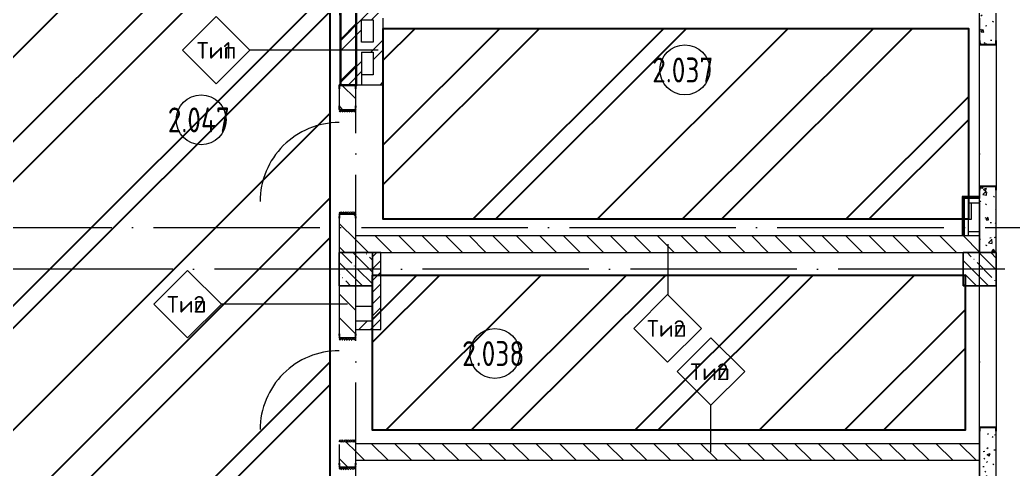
# Model space of a CAD drawing. Header units: millimetres. Extents: x -68946 to 690821, y -552984 to 293768.
# Drawn here: x 169920 to 181861, y -101266 to -95860 of the extents above; entities that cross this region are included whole.
import ezdxf

# ---------------------------------------------------------------- set-up
doc = ezdxf.new("R2010")
doc.units = ezdxf.units.MM
doc.linetypes.add('ADSK_Линия сетки', pattern=[2500, 2000, -250, 0, -250])
for name, color, linetype, lineweight in [('0) блоки', 250, 'Continuous', 25), ('1.2) Стяжка 6 вып.', 30, 'Continuous', 30), ('1.3) Звуко-изол           6 вып.', 90, 'Continuous', 30), ('1.4) Стяжка 6 вып.', 30, 'Continuous', 30), ('A-AREA-____-IDEN', 250, 'Continuous', 9), ('A-DOOR-____-OTLN', 250, 'Continuous', 5), ('A-FLOR-____-OTLN', 250, 'Continuous', 9), ('A-WALL-____-IDEN', 250, 'Continuous', 9), ('A-WALL-____-MCUT', 250, 'Continuous', 13), ('A-WALL-____-PATT', 250, 'Continuous', 13), ('A-WALL-FNSH-MCUT', 250, 'Continuous', 13), ('I-WALL-____-OTLN', 250, 'Continuous', 9), ('S-COLS-____-MCUT', 250, 'Continuous', 25), ('S-COLS-____-OTLN', 250, 'Continuous', 9), ('S-GRID-____-OTLN', 250, 'Continuous', 9)]:
    doc.layers.add(name, color=color, linetype=linetype, lineweight=lineweight)
doc.styles.add('ISOCPEUR', font='isocpeur.ttf', dxfattribs={"width": 0.8, "height": 100})
doc.styles.add('ISOCPEUR_3', font='isocpeur.ttf', dxfattribs={"height": 250})
pattern_1 = [(135, (28708.77, -120984.93), (-141.42136, -141.42136), [])]
pattern_2 = [(135, (1676.41, 164.685), (-14.14214, -14.14214), []), (225, (1676.41, 164.685), (14.14214, -14.14214), [])]
pattern_3 = [(45, (-446.384, 164.685), (-14.1421, 14.1421), []), (135, (-446.384, 164.685), (-14.1421, -14.1421), [])]
pattern_4 = [(45, (28708.77, -120984.93), (-251.4472, 251.4472), []), (45, (28708.77, -120603.93), (-251.4472, 251.4472), [])]
pattern_5 = [(50, (28708.77, -120984.93), (364.36793, -31.8783), [38.1, -419.1]), (355, (28708.77, -120984.93), (-70.48585, 382.1133), [30.48, -335.28]), (100.451, (28739.14, -120987.6), (293.885, 350.2334), [32.38, -356.18]), (46.184, (28708.77, -120883.33), (542.1585, -84.0858), [57.15, -628.65]), (96.636, (28753.95, -120890.34), (474.8049, 494.8554), [48.57, -534.27]), (351.184, (28708.8, -120883.33), (474.8102, 494.85), [45.72, -502.92]), (21, (28759.57, -120908.73), (303.22847, -204.53046), [38.1, -419.1]), (326, (28759.57, -120908.73), (123.6039, 368.376), [30.48, -335.28]), (71.451, (28784.84, -120925.78), (426.8341, 163.8427), [32.38, -356.18]), (37.5, (28708.77, -120984.93), (6.17665, 169.11015), [16.764, -314.452, 16.764, -323.596, -336.55]), (37.5, (28708.77, -120984.93), (6.17665, 169.11015), [-671.576, 16.764, -319.786]), (7.5, (28708.77, -120984.93), (133.63888, 200.3615), [16.764, -177.292, 16.764, -306.832, -128.27]), (7.5, (28708.77, -120984.93), (133.63888, 200.3615), [-517.652, 16.764, -111.506]), (327.5, (28595.49, -120984.93), (271.18182, -11.45836), [16.764, -110.236, 16.764, -379.476, -525.78]), (327.5, (28595.49, -120984.93), (271.18182, -11.45836), [-523.24, 16.764, -509.016]), (317.5, (28544.7, -120984.93), (296.2585, 50.85285), [16.764, -148.336, 16.764, -246.38, -373.38]), (317.5, (28544.7, -120984.93), (296.2585, 50.85285), [-428.244, 16.764, -356.616])]
pattern_6 = [(45, (28708.77, -120984.93), (-70.71068, 70.71068), [])]

# ---------------------------------------------------------------- blocks, each defined once
blk = doc.blocks.new('Дверь_СКБ_1Ст_Фрамуга1 - Н_ВВ-8л_1250x2600h_не ПБ-42098393-АР1_Кладочный план 2 этажа С2и3')
at = {"layer": 'A-DOOR-____-OTLN'}
h = blk.add_hatch(dxfattribs=at)
h.set_pattern_fill('FP_9', color=256, style=0, pattern_type=2)
h.set_pattern_definition(pattern_3)
h.paths.add_polyline_path([(-612, -100), (-587, -100), (-587, 100), (-612, 100)])
h = blk.add_hatch(dxfattribs=at)
h.set_pattern_fill('FP_8', color=256, style=0, pattern_type=2)
h.set_pattern_definition(pattern_2)
h.paths.add_polyline_path([(613, -100), (638, -100), (638, 100), (613, 100)])
at = {"layer": 'A-DOOR-____-OTLN', "color": 255}
blk.add_arc((-463, 100), 950, 360, 90, dxfattribs=at)
blk = doc.blocks.new('Дверь_СКБ_2Ст_Внутренняя1 - Н_ВВ-11_1400x2600h_Фрамуга сверху_ рейлинг_ ручка-42098206-АР1_Кладочный план 2 этажа С2и3')
at = {"layer": 'A-DOOR-____-OTLN'}
h = blk.add_hatch(dxfattribs=at)
h.set_pattern_fill('FP_3', color=256, style=0, pattern_type=2)
h.set_pattern_definition([(45, (-521.384, 164.685), (-14.1421, 14.1421), []), (135, (-521.384, 164.685), (-14.1421, -14.1421), [])])
h.paths.add_polyline_path([(-687.5, -100), (-662.5, -100), (-662.5, 100), (-687.5, 100)])
h = blk.add_hatch(dxfattribs=at)
h.set_pattern_fill('FP_2', color=256, style=0, pattern_type=2)
h.set_pattern_definition([(135, (1601.41, 164.685), (-14.14214, -14.14214), []), (225, (1601.41, 164.685), (14.14214, -14.14214), [])])
h.paths.add_polyline_path([(687.5, -100), (712.5, -100), (712.5, 100), (687.5, 100)])
blk = doc.blocks.new('Дверь_СКБ_1Ст_Фрамуга1 - Н_ВВ-9_1250x2600h_Лаборантская-V6-АР1_Кладочный план 2 этажа С2и3')
at = {"layer": 'A-DOOR-____-OTLN'}
h = blk.add_hatch(dxfattribs=at)
h.set_pattern_fill('FP_9', color=256, style=0, pattern_type=2)
h.set_pattern_definition(pattern_3)
h.paths.add_polyline_path([(-612, -100), (-587, -100), (-587, 100), (-612, 100)])
h = blk.add_hatch(dxfattribs=at)
h.set_pattern_fill('FP_8', color=256, style=0, pattern_type=2)
h.set_pattern_definition(pattern_2)
h.paths.add_polyline_path([(613, -100), (638, -100), (638, 100), (613, 100)])
at = {"layer": 'A-DOOR-____-OTLN', "color": 255}
blk.add_arc((-463, 100), 950, 360, 90, dxfattribs=at)
blk = doc.blocks.new('BSC_Колонна _Прямоугольная - 400x400-V31-АР1_Кладочный план 2 этажа С2и3')
at = {"layer": 'S-COLS-____-OTLN', "lineweight": 5}
h = blk.add_hatch(dxfattribs=at)
h.set_pattern_fill('FP_72', color=256, style=0, pattern_type=2)
h.set_pattern_definition([(135, (-145250, -22125), (-142.5612, -142.5612), []), (135, (-145107.44, -22125), (-142.5612, -142.5612), [252.016, -50.403, 3.353, -47.05])])
h.paths.add_polyline_path([(200, -200), (200, 200), (-200, 200), (-200, -200)])
at = {"layer": 'S-COLS-____-MCUT'}
for p, q in [((200, 200), (-200, 200)), ((-200, 200), (-200, -200)), ((200, -200), (200, 200)), ((-200, -200), (200, -200))]:
    blk.add_line(p, q, dxfattribs=at)
blk = doc.blocks.new('ADSK_КолоннаНесущая_Швеллер_Гнутый_ГОСТ 8278-83 - 200х50х4_таб_1 2-38569602-АР1_Кладочный план 2 этажа С2и3')
at = {"layer": 'S-COLS-____-MCUT'}
for p, q in [((-10.1, 90), (-10.1, -90)), ((-6.1, -90), (-6.1, 90)), ((39.9, 100), (-0.1, 100)), ((-0.1, 96), (39.9, 96)), ((39.9, 96), (39.9, 100)), ((39.9, -96), (-0.1, -96)), ((-0.1, -100), (39.9, -100)), ((39.9, -100), (39.9, -96))]:
    blk.add_line(p, q, dxfattribs=at)
for centre, radius, start, end in [((-0.1, 90), 10, 90, 180), ((-0.1, 90), 6, 90, 180), ((-0.1, -90), 10, 180, 270), ((-0.1, -90), 6, 180, 270)]:
    blk.add_arc(centre, radius, start, end, dxfattribs=at)
blk = doc.blocks.new('ADSK_КолоннаНесущая_Швеллер_Гнутый_ГОСТ 8278-83 - 200х50х4_таб_1 2-V42-АР1_Кладочный план 2 этажа С2и3')
at = {"layer": 'S-COLS-____-MCUT'}
for p, q in [((-6, -90), (-6, 90)), ((0, 96), (40, 96)), ((40, 100), (20, 100)), ((40, 96), (40, 100)), ((40, -96), (0, -96)), ((20, -100), (40, -100)), ((40, -100), (40, -96))]:
    blk.add_line(p, q, dxfattribs=at)
for centre, radius, start, end in [((0, 90), 10, 90.3368, 180), ((0, 90), 6, 90, 180), ((0, -90), 10, 180, 270), ((0, -90), 6, 180, 270)]:
    blk.add_arc(centre, radius, start, end, dxfattribs=at)
blk = doc.blocks.new('ADSK_КолоннаНесущая_Швеллер_Гнутый_ГОСТ 8278-83 - 200х50х4_таб_1 2-38815029-АР1_Кладочный план 2 этажа С2и3')
at = {"layer": 'S-COLS-____-MCUT'}
for p, q in [((-6.1, -90), (-6.1, 90)), ((-0.1, 96), (39.9, 96)), ((39.9, 100), (19.9, 100)), ((39.9, 96), (39.9, 100)), ((39.9, -96), (-0.1, -96)), ((19.9, -100), (39.9, -100)), ((39.9, -100), (39.9, -96))]:
    blk.add_line(p, q, dxfattribs=at)
for centre, radius, start, end in [((-0.1, 90), 10, 90, 180), ((-0.1, 90), 6, 90, 180), ((-0.1, -90), 10, 180, 270), ((-0.1, -90), 6, 180, 270)]:
    blk.add_arc(centre, radius, start, end, dxfattribs=at)
blk = doc.blocks.new('ADSK_КолоннаНесущая_Швеллер_Гнутый_ГОСТ 8278-83 - 200х50х4_таб_1 2-V47-АР1_Кладочный план 2 этажа С2и3')
at = {"layer": 'S-COLS-____-MCUT'}
for p, q in [((-10.1, 90), (-10.1, -90)), ((-6.1, -90), (-6.1, 90)), ((39.9, 100), (-0.1, 100)), ((-0.1, 96), (39.9, 96)), ((39.9, 96), (39.9, 100)), ((39.9, -96), (-0.1, -96)), ((-0.1, -100), (39.9, -100)), ((39.9, -100), (39.9, -96))]:
    blk.add_line(p, q, dxfattribs=at)
for centre, radius, start, end in [((-0.1, 90), 10, 90, 180), ((-0.1, 90), 6, 90, 180), ((-0.1, -90), 10, 180, 270), ((-0.1, -90), 6, 180, 270)]:
    blk.add_arc(centre, radius, start, end, dxfattribs=at)
blk = doc.blocks.new('ADSK_КолоннаНесущая_Швеллер_Гнутый_ГОСТ 8278-83 - 200х50х4_таб_1 2-V58-АР1_Кладочный план 2 этажа С2и3')
at = {"layer": 'S-COLS-____-MCUT'}
for p, q in [((-6.1, -90), (-6.1, 90)), ((39.9, 100), (-0.1, 100)), ((-0.1, 96), (39.9, 96)), ((39.9, 96), (39.9, 100)), ((39.9, -96), (-0.1, -96)), ((19.9, -100), (39.9, -100)), ((39.9, -100), (39.9, -96))]:
    blk.add_line(p, q, dxfattribs=at)
for centre, radius, start, end in [((-0.1, 90), 10, 90, 180), ((-0.1, 90), 6, 90, 180), ((-0.1, -90), 10, 180, 267.46119), ((-0.1, -90), 6, 180, 270)]:
    blk.add_arc(centre, radius, start, end, dxfattribs=at)
blk = doc.blocks.new('AAR_СКБ_Марка_Помещения_мал - Номер-28977439-АР1_Кладочный план 2 этажа С2и3')
at = {"layer": 'A-AREA-____-IDEN'}
blk.add_circle((-0.03, 0), 3, dxfattribs=at)
blk = doc.blocks.new('ADSK_Марка_Стена - Типоразмер_ADSK_Марка-30564887-АР1_Кладочный план 2 этажа С2и3')
at = {"layer": 'A-WALL-____-IDEN'}
for p, q in [((-0.16, 4.37), (-4.21, 0.31)), ((3.9, 0.31), (-0.16, 4.37)), ((-4.21, 0.31), (-0.16, -3.74)), ((-0.16, -3.74), (3.9, 0.31))]:
    blk.add_line(p, q, dxfattribs=at)

msp = doc.modelspace()

# ---------------------------------------------------------------- hatches: boundary and pattern name
at = {"layer": '0) блоки'}
h = msp.add_hatch(dxfattribs=at)
h.set_pattern_fill('ANSI31', color=256, scale=111)
h.set_pattern_definition([(45, (16431.18, -149770.93), (-249.2021, 249.2021), [])])
h.paths.add_polyline_path([(173769.0691, -96649.9336), (173969.091, -96649.9336), (173968.7722, -94959.9336), (173768.7503, -94959.9336)])
at = {"layer": '1.2) Стяжка 6 вып.', "lineweight": 30}
h = msp.add_hatch(dxfattribs=at)
h.set_pattern_fill('ANSI31', color=256, scale=333)
h.paths.add_polyline_path([(169291.2284, -96259.1767), (165508.7722, -96259.1767), (165508.7722, -93602.6434), (169291.2284, -93602.6434), (169291.2284, -62334.9342), (173645.6397, -62334.9342), (173645.6397, -120759.9342), (169291.2284, -120759.9342), (169291.2284, -110384.8106), (165558.7722, -110384.8106), (165558.7722, -108329.9376), (169291.2284, -108329.9376)])
h = msp.add_hatch(dxfattribs=at)
h.set_pattern_fill('ANSI31', color=256, scale=333)
h.paths.add_polyline_path([(174288.7722, -95962.3424), (181323.7513, -95962.3424), (181323.7513, -98259.9302), (174288.7722, -98259.9302)])
h = msp.add_hatch(dxfattribs=at)
h.set_pattern_fill('ANSI31', color=256, scale=333)
h.paths.add_polyline_path([(174158.7722, -98930.3028), (181285.0813, -98930.3028), (181285.0813, -100797.9105), (174158.7722, -100797.9105)])
at = {"layer": '1.3) Звуко-изол           6 вып.', "lineweight": 30}
h = msp.add_hatch(dxfattribs=at)
h.set_pattern_fill('ANSI31', color=256, scale=500)
h.paths.add_polyline_path([(169291.2284, -96259.1767), (165508.7722, -96259.1767), (165508.7722, -93602.6434), (169291.2284, -93602.6434), (169291.2284, -62334.9342), (173645.6397, -62334.9342), (173645.6397, -120759.9342), (169291.2284, -120759.9342), (169291.2284, -110384.8106), (165558.7722, -110384.8106), (165558.7722, -108329.9376), (169291.2284, -108329.9376)])
h = msp.add_hatch(dxfattribs=at)
h.set_pattern_fill('ANSI31', color=256, scale=500)
h.paths.add_polyline_path([(174288.7722, -95962.3424), (181323.7513, -95962.3424), (181323.7513, -98259.9302), (174288.7722, -98259.9302)])
h = msp.add_hatch(dxfattribs=at)
h.set_pattern_fill('ANSI31', color=256, scale=500)
h.paths.add_polyline_path([(174158.7722, -98930.3028), (181285.0813, -98930.3028), (181285.0813, -100797.9105), (174158.7722, -100797.9105)])
at = {"layer": '1.4) Стяжка 6 вып.', "lineweight": 30}
h = msp.add_hatch(dxfattribs=at)
h.set_pattern_fill('ANSI32', color=256, scale=333)
h.paths.add_polyline_path([(169291.2284, -96259.1767), (165508.7722, -96259.1767), (165508.7722, -93602.6434), (169291.2284, -93602.6434), (169291.2284, -62334.9342), (173645.6397, -62334.9342), (173645.6397, -120759.9342), (169291.2284, -120759.9342), (169291.2284, -110384.8106), (165558.7722, -110384.8106), (165558.7722, -108329.9376), (169291.2284, -108329.9376)])
h = msp.add_hatch(dxfattribs=at)
h.set_pattern_fill('ANSI32', color=256, scale=333)
h.paths.add_polyline_path([(174288.7722, -95962.3424), (181323.7513, -95962.3424), (181323.7513, -98259.9302), (174288.7722, -98259.9302)])
h = msp.add_hatch(dxfattribs=at)
h.set_pattern_fill('ANSI32', color=256, scale=333)
h.paths.add_polyline_path([(174158.7722, -98930.3028), (181285.0813, -98930.3028), (181285.0813, -100797.9105), (174158.7722, -100797.9105)])
at = {"layer": 'A-WALL-____-PATT', "lineweight": 15}
h = msp.add_hatch(dxfattribs=at)
h.set_pattern_fill('FP_12', color=256, style=0, pattern_type=2)
h.set_pattern_definition(pattern_4)
h.paths.add_polyline_path([(174168.7722, -96639.9336), (174288.7722, -96639.9336), (174288.7722, -94159.9336), (174168.7722, -94159.9336), (174168.7722, -96519.9336)])
h = msp.add_hatch(dxfattribs=at)
h.set_pattern_fill('FP_12', color=256, style=0, pattern_type=2)
h.set_pattern_definition(pattern_4)
h.paths.add_polyline_path([(174028.7722, -96639.9336), (174028.7722, -95079.9336), (173778.7722, -95079.9336), (173778.7722, -96639.9336), (173958.5851, -96639.9336)])
h = msp.add_hatch(dxfattribs=at)
h.set_pattern_fill('FP_83', color=256, style=0, pattern_type=2)
h.set_pattern_definition(pattern_5)
h.paths.add_polyline_path([(181658.7503, -98659.9342), (181658.7503, -97859.9347), (181458.7503, -97859.9347), (181458.7503, -98659.9342)])
h.paths.add_polyline_path([(181458.7503, -96159.9347), (181658.7503, -96159.9347), (181658.7503, -95459.9347), (181458.7503, -95459.9347), (181458.7503, -95839.9347)])
h = msp.add_hatch(dxfattribs=at)
h.set_pattern_fill('FP_12', color=256, style=0, pattern_type=2)
h.set_pattern_definition(pattern_4)
h.paths.add_polyline_path([(174168.7722, -95859.9336), (174168.7722, -95739.9336), (174028.7722, -95739.9336), (174028.7722, -95859.9336)])
h = msp.add_hatch(dxfattribs=at)
h.set_pattern_fill('FP_12', color=256, style=0, pattern_type=2)
h.set_pattern_definition(pattern_4)
h.paths.add_polyline_path([(174168.7722, -96249.9336), (174168.7722, -96129.9336), (174028.7722, -96129.9336), (174028.7722, -96249.9336)])
h = msp.add_hatch(dxfattribs=at)
h.set_pattern_fill('FP_1', color=256, style=0, pattern_type=2)
h.set_pattern_definition(pattern_1)
h.paths.add_polyline_path([(173958.5851, -98659.9342), (173958.5851, -98194.9347), (173758.5851, -98194.9347), (173758.7722, -98659.9342)])
h.paths.add_polyline_path([(173758.5851, -96944.9347), (173958.5851, -96944.9347), (173958.5851, -96639.9336), (173758.5851, -96639.9336), (173758.5851, -96914.9347)])
h = msp.add_hatch(dxfattribs=at)
h.set_pattern_fill('FP_1', color=256, style=0, pattern_type=2)
h.set_pattern_definition(pattern_1)
h.paths.add_polyline_path([(181458.7732, -98659.9342), (181458.7732, -98459.9342), (173958.5851, -98459.9342), (173958.5851, -98659.9342), (179200.0408, -98659.9342)])
h = msp.add_hatch(dxfattribs=at)
h.set_pattern_fill('FP_16', color=94, style=0, pattern_type=2)
h.set_pattern_definition(pattern_6)
h.paths.add_polyline_path([(174158.7503, -99584.9342), (174258.7503, -99584.9342), (174258.7503, -98659.9342), (174158.7722, -98659.9342), (174158.7503, -99484.9342)])
h = msp.add_hatch(dxfattribs=at)
h.set_pattern_fill('FP_1', color=256, style=0, pattern_type=2)
h.set_pattern_definition(pattern_1)
h.paths.add_polyline_path([(173758.7722, -103149.9342), (173958.7722, -103149.9342), (173958.7722, -102644.9347), (173758.7722, -102644.9347), (173758.7722, -102674.9347)])
h.paths.add_polyline_path([(173758.7722, -101244.9347), (173958.7722, -101244.9347), (173958.7722, -100939.9347), (173758.7722, -100939.9347), (173758.7722, -101214.9347)])
h.paths.add_polyline_path([(173958.7722, -99689.9347), (173958.7722, -99059.9342), (173758.7722, -99059.9342), (173758.7722, -99689.9347)])
h = msp.add_hatch(dxfattribs=at)
h.set_pattern_fill('FP_16', color=94, style=0, pattern_type=2)
h.set_pattern_definition(pattern_6)
h.paths.add_polyline_path([(173958.7722, -99584.9342), (174158.7503, -99584.9342), (174158.7503, -99484.9342), (173958.7722, -99484.9342)])
h = msp.add_hatch(dxfattribs=at)
h.set_pattern_fill('FP_83', color=256, style=0, pattern_type=2)
h.set_pattern_definition(pattern_5)
h.paths.add_polyline_path([(181458.7503, -103159.9342), (181658.7503, -103159.9342), (181658.7503, -102359.9347), (181458.7503, -102359.9347)])
h.paths.add_polyline_path([(181658.7503, -101459.9347), (181658.7503, -100759.9347), (181458.7503, -100759.9347), (181458.7503, -101459.9347)])
h = msp.add_hatch(dxfattribs=at)
h.set_pattern_fill('FP_1', color=256, style=0, pattern_type=2)
h.set_pattern_definition(pattern_1)
h.paths.add_polyline_path([(181458.7732, -101159.9347), (181458.7732, -100959.9347), (173966.7722, -100959.9347), (173966.7722, -100969.9347), (173958.7722, -100969.9347), (173958.7722, -101159.9347), (179200.0408, -101159.9347)])
at = {"layer": 'S-COLS-____-OTLN', "lineweight": 5}
h = msp.add_hatch(dxfattribs=at)
h.set_pattern_fill('FP_40', color=256, style=0, pattern_type=2)
h.set_pattern_definition([(135, (28708.77, -120984.93), (-142.5612, -142.5612), []), (135, (28851.33, -120984.93), (-142.5612, -142.5612), [252.016, -50.403, 3.353, -47.05])])
h.paths.add_polyline_path([(181658.7722, -99059.9342), (181658.7722, -98659.9342), (181258.7722, -98659.9342), (181258.7722, -99059.9342)])

# ---------------------------------------------------------------- linework, layer by layer
at = {"layer": '0) блоки'}
msp.add_lwpolyline([(173769.0691, -96649.9336), (173969.091, -96649.9336), (173968.7722, -94959.9336), (173768.7503, -94959.9336)], close=True, dxfattribs=at)
at = {"layer": '1.2) Стяжка 6 вып.', "lineweight": 30}
for points in [[(169291.2284, -110384.8106), (165558.7722, -110384.8106), (165558.7722, -108329.9376), (169291.2284, -108329.9376), (169291.2284, -96259.1767), (165508.7722, -96259.1767), (165508.7722, -93602.6434), (169291.2284, -93602.6434), (169291.2284, -62334.9342), (173645.6397, -62334.9342), (173645.6397, -120759.9342), (169291.2284, -120759.9342)], [(174288.7722, -95962.3424), (181323.7513, -95962.3424), (181323.7513, -98259.9302), (174288.7722, -98259.9302)], [(174158.7722, -98930.3028), (181285.0813, -98930.3028), (181285.0813, -100797.9105), (174158.7722, -100797.9105)]]:
    msp.add_lwpolyline(points, close=True, dxfattribs=at)
at = {"layer": 'A-FLOR-____-OTLN'}
for p, q in [((181358.7503, -98259.9302), (181358.7503, -98059.9302)), ((181323.7513, -98259.9302), (181358.7503, -98259.9302)), ((181458.7503, -98409.9302), (181323.7513, -98409.9302)), ((173958.8439, -99309.9345), (173958.8439, -99059.9345)), ((174158.7503, -99309.9345), (173958.8439, -99309.9345))]:
    msp.add_line(p, q, dxfattribs=at)
at = {"layer": 'A-WALL-____-IDEN'}
for p, q in [((174228.7722, -96226.3526), (172685.2256, -96226.3526)), ((177708.1826, -98559.9342), (177708.1826, -99166.4009)), ((173858.7722, -99281.1685), (172342.7108, -99281.1685)), ((178228.3665, -101059.9347), (178228.3665, -100498.3192))]:
    msp.add_line(p, q, dxfattribs=at)
at = {"layer": 'A-WALL-____-MCUT', "color": 7, "lineweight": 15}
for p, q in [((173778.7722, -94959.9336), (173778.7722, -96639.9336)), ((181658.7503, -96159.9347), (181658.7503, -95459.9347)), ((174028.7722, -96129.9336), (174028.7722, -95859.9336)), ((174028.7722, -95859.9336), (174168.7722, -95859.9336)), ((174168.7722, -95859.9336), (174168.7722, -96129.9336)), ((174288.7722, -96639.9336), (174288.7722, -95839.9347)), ((181458.7503, -95839.9347), (181458.7503, -96159.9347)), ((174168.7722, -96129.9336), (174028.7722, -96129.9336)), ((181458.7503, -96159.9347), (181658.7503, -96159.9347)), ((174028.7722, -96249.9336), (174168.7722, -96249.9336)), ((174028.7722, -96249.9336), (174028.7722, -96639.9336)), ((174168.7722, -96249.9336), (174168.7722, -96519.9336)), ((174168.7722, -96519.9336), (174028.7722, -96519.9336)), ((173758.5851, -96639.9336), (173758.5851, -96914.9347)), ((173778.7722, -96639.9336), (173758.5851, -96639.9336)), ((173958.5851, -96914.9347), (173958.5851, -96639.9336)), ((173958.5851, -96639.9336), (174288.7722, -96639.9336)), ((181458.7503, -97859.9347), (181458.7503, -98009.9302)), ((181658.7503, -97859.9347), (181458.7503, -97859.9347)), ((181658.7503, -98659.9342), (181658.7503, -97859.9347)), ((181458.7503, -98059.9302), (181458.7503, -98659.9342)), ((173758.5851, -98224.9347), (173758.5851, -98659.9342)), ((173958.5851, -98459.9342), (173958.5851, -98224.9347)), ((181458.7732, -98459.9342), (173958.5851, -98459.9342)), ((181458.7732, -98659.9342), (181458.7732, -98459.9342)), ((174158.7722, -98659.9342), (181658.7503, -98659.9342)), ((173758.7722, -99059.9342), (173758.7722, -99659.9347)), ((173958.7722, -99659.9347), (173958.7722, -99059.9342)), ((181458.7503, -100759.9347), (181458.7503, -101459.9347)), ((181658.7503, -100759.9347), (181458.7503, -100759.9347)), ((181658.7503, -101459.9347), (181658.7503, -100759.9347)), ((173758.7722, -100969.9347), (173758.7722, -101214.9347)), ((181458.7732, -100959.9347), (173966.7722, -100959.9347)), ((181458.7732, -101159.9347), (181458.7732, -100959.9347)), ((173958.7722, -101159.9347), (181458.7732, -101159.9347)), ((173958.7722, -101214.9347), (173958.7722, -101159.9347))]:
    msp.add_line(p, q, dxfattribs=at)
at = {"layer": 'A-WALL-____-MCUT', "lineweight": 15}
msp.add_line((173778.7722, -96639.9336), (173958.5851, -96639.9336), dxfattribs=at)
at = {"layer": 'A-WALL-____-MCUT', "color": 42, "lineweight": 15}
for p, q in [((181261.2513, -97997.4302), (181261.2513, -98459.9342)), ((181458.7503, -97997.4302), (181261.2513, -97997.4302)), ((181458.7503, -98059.9302), (181458.7503, -98009.9302))]:
    msp.add_line(p, q, dxfattribs=at)
at = {"layer": 'A-WALL-____-MCUT', "color": 30, "lineweight": 15}
for p, q in [((181273.7513, -98009.9302), (181273.7513, -98459.9342)), ((181458.7503, -98009.9302), (181273.7513, -98009.9302)), ((181323.7513, -98459.9342), (181323.7513, -98059.9302)), ((181323.7513, -98059.9302), (181458.7503, -98059.9302))]:
    msp.add_line(p, q, dxfattribs=at)
at = {"layer": 'A-WALL-____-MCUT', "color": 84, "lineweight": 15}
for p, q in [((174258.7503, -98659.9342), (174158.7722, -98659.9342)), ((174258.7503, -99584.9342), (174258.7503, -98659.9342)), ((174158.7503, -99059.9342), (174158.7503, -99484.9342)), ((174158.7503, -99484.9342), (173958.7722, -99484.9342)), ((173958.7722, -99584.9342), (174258.7503, -99584.9342))]:
    msp.add_line(p, q, dxfattribs=at)
at = {"layer": 'A-WALL-FNSH-MCUT', "lineweight": 15}
for p, q in [((181248.7513, -97984.9302), (181248.7513, -98459.9342)), ((181458.7503, -97984.9302), (181248.7513, -97984.9302))]:
    msp.add_line(p, q, dxfattribs=at)
at = {"layer": 'I-WALL-____-OTLN', "lineweight": 15}
for p, q in [((181458.7503, -97859.9347), (181458.7503, -96159.9347)), ((181658.7503, -96159.9347), (181658.7503, -97859.9347)), ((181458.7503, -100759.9347), (181458.7503, -99059.9342)), ((181658.7503, -99059.9342), (181658.7503, -100759.9347))]:
    msp.add_line(p, q, dxfattribs=at)
at = {"layer": 'S-COLS-____-MCUT'}
for p, q in [((181658.7722, -98659.9342), (181258.7722, -98659.9342)), ((181258.7722, -98659.9342), (181258.7722, -99059.9342)), ((181658.7722, -99059.9342), (181658.7722, -98659.9342)), ((181258.7722, -99059.9342), (181658.7722, -99059.9342))]:
    msp.add_line(p, q, dxfattribs=at)
at = {"layer": 'S-GRID-____-OTLN', "linetype": 'ADSK_Линия сетки'}
for p, q in [((173958.7722, -124723.7741), (173958.7722, -59782.9296)), ((181458.7722, -124723.7741), (181458.7722, -59782.9296)), ((94022.7944, -98359.9342), (185529.6518, -98359.9342)), ((184259.6518, -98859.9342), (128028.7722, -98859.9342))]:
    msp.add_line(p, q, dxfattribs=at)

# ---------------------------------------------------------------- block references
at = {"layer": 'A-AREA-____-IDEN', "xscale": 99.99999999999993, "yscale": 99.99999999999993, "zscale": 99.99999999999993}
for p in [(177918.7722, -96462.3299), (172103.335, -97062.6166), (175633.7722, -99874.3412)]:
    msp.add_blockref('AAR_СКБ_Марка_Помещения_мал - Номер-28977439-АР1_Кладочный план 2 этажа С2и3', p, dxfattribs=at)
at = {"layer": 'A-DOOR-____-OTLN', "color": 255}
for name, p, rotation in [('Дверь_СКБ_1Ст_Фрамуга1 - Н_ВВ-9_1250x2600h_Лаборантская-V6-АР1_Кладочный план 2 этажа С2и3', (173858.5851, -97582.4347), 90), ('Дверь_СКБ_1Ст_Фрамуга1 - Н_ВВ-8л_1250x2600h_не ПБ-42098393-АР1_Кладочный план 2 этажа С2и3', (173858.7722, -100327.4347), 89.99999999999991), ('Дверь_СКБ_2Ст_Внутренняя1 - Н_ВВ-11_1400x2600h_Фрамуга сверху_ рейлинг_ ручка-42098206-АР1_Кладочный план 2 этажа С2и3', (173858.7722, -101957.4347), 89.99999999999991)]:
    msp.add_blockref(name, p, dxfattribs=dict(at, rotation=rotation))
at = {"layer": 'A-WALL-____-IDEN', "xscale": 99.99999999999993, "yscale": 99.99999999999993, "zscale": 99.99999999999993}
for p in [(172295.1337, -96257.6026), (171952.6189, -99312.4185), (177723.8076, -99603.3678), (178243.9915, -100123.8523)]:
    msp.add_blockref('ADSK_Марка_Стена - Типоразмер_ADSK_Марка-30564887-АР1_Кладочный план 2 этажа С2и3', p, dxfattribs=at)
at = {"layer": 'S-COLS-____-OTLN'}
for name, p, rotation in [('ADSK_КолоннаНесущая_Швеллер_Гнутый_ГОСТ 8278-83 - 200х50х4_таб_1 2-38569602-АР1_Кладочный план 2 этажа С2и3', (181558.7503, -96149.8347), 89.99999999996523), ('ADSK_КолоннаНесущая_Швеллер_Гнутый_ГОСТ 8278-83 - 200х50х4_таб_1 2-V47-АР1_Кладочный план 2 этажа С2и3', (173858.7503, -96650.0336), 269.9999999999995), ('ADSK_КолоннаНесущая_Швеллер_Гнутый_ГОСТ 8278-83 - 200х50х4_таб_1 2-V58-АР1_Кладочный план 2 этажа С2и3', (173858.7503, -96934.8347), 90.00000000000044), ('ADSK_КолоннаНесущая_Швеллер_Гнутый_ГОСТ 8278-83 - 200х50х4_таб_1 2-38569602-АР1_Кладочный план 2 этажа С2и3', (181558.7503, -97870.0347), 269.9999999999649), ('ADSK_КолоннаНесущая_Швеллер_Гнутый_ГОСТ 8278-83 - 200х50х4_таб_1 2-38815029-АР1_Кладочный план 2 этажа С2и3', (173858.5851, -98205.0347), 269.9999999999995), ('ADSK_КолоннаНесущая_Швеллер_Гнутый_ГОСТ 8278-83 - 200х50х4_таб_1 2-V42-АР1_Кладочный план 2 этажа С2и3', (173858.7503, -99679.8347), 90.00000000000044), ('ADSK_КолоннаНесущая_Швеллер_Гнутый_ГОСТ 8278-83 - 200х50х4_таб_1 2-38569602-АР1_Кладочный план 2 этажа С2и3', (181558.7503, -100770.0347), 269.9999999999649), ('ADSK_КолоннаНесущая_Швеллер_Гнутый_ГОСТ 8278-83 - 200х50х4_таб_1 2-V42-АР1_Кладочный план 2 этажа С2и3', (173858.7503, -101234.8347), 90.00000000000044)]:
    msp.add_blockref(name, p, dxfattribs=dict(at, rotation=rotation))
msp.add_blockref('BSC_Колонна _Прямоугольная - 400x400-V31-АР1_Кладочный план 2 этажа С2и3', (173958.7722, -98859.9342), dxfattribs=at)

# ---------------------------------------------------------------- texts
at = {"layer": 'A-AREA-____-IDEN', "char_height": 300, "attachment_point": 1, "style": 'ISOCPEUR'}
for s, insert, width in [('2.037', (177522.0331, -96313.6701), 654.177), ('2.047', (171698.5958, -96913.9569), 673.4175), ('2.038', (175237.0331, -99725.6815), 654.177)]:
    msp.add_mtext(s, dxfattribs=dict(at, insert=insert, width=width))
at = {"layer": 'A-WALL-____-IDEN', "char_height": 200, "attachment_point": 1, "style": 'ISOCPEUR_3'}
for s, insert, width in [('Тип', (172046.8529, -96127.934), 387.215062), (' 1', (172366.3372, -96127.934), 190.801625), ('Тип', (171688.238, -99182.7499), 387.215062), (' 2', (172007.7224, -99182.7499), 230.084312), ('Тип', (177459.4268, -99473.6991), 387.215062), (' 2', (177778.9111, -99473.6991), 230.084312), ('Тип', (177979.6107, -99994.1837), 387.215062), (' 2', (178299.0951, -99994.1837), 230.084312)]:
    msp.add_mtext(s, dxfattribs=dict(at, insert=insert, width=width))

doc.saveas('drawing.dxf')
